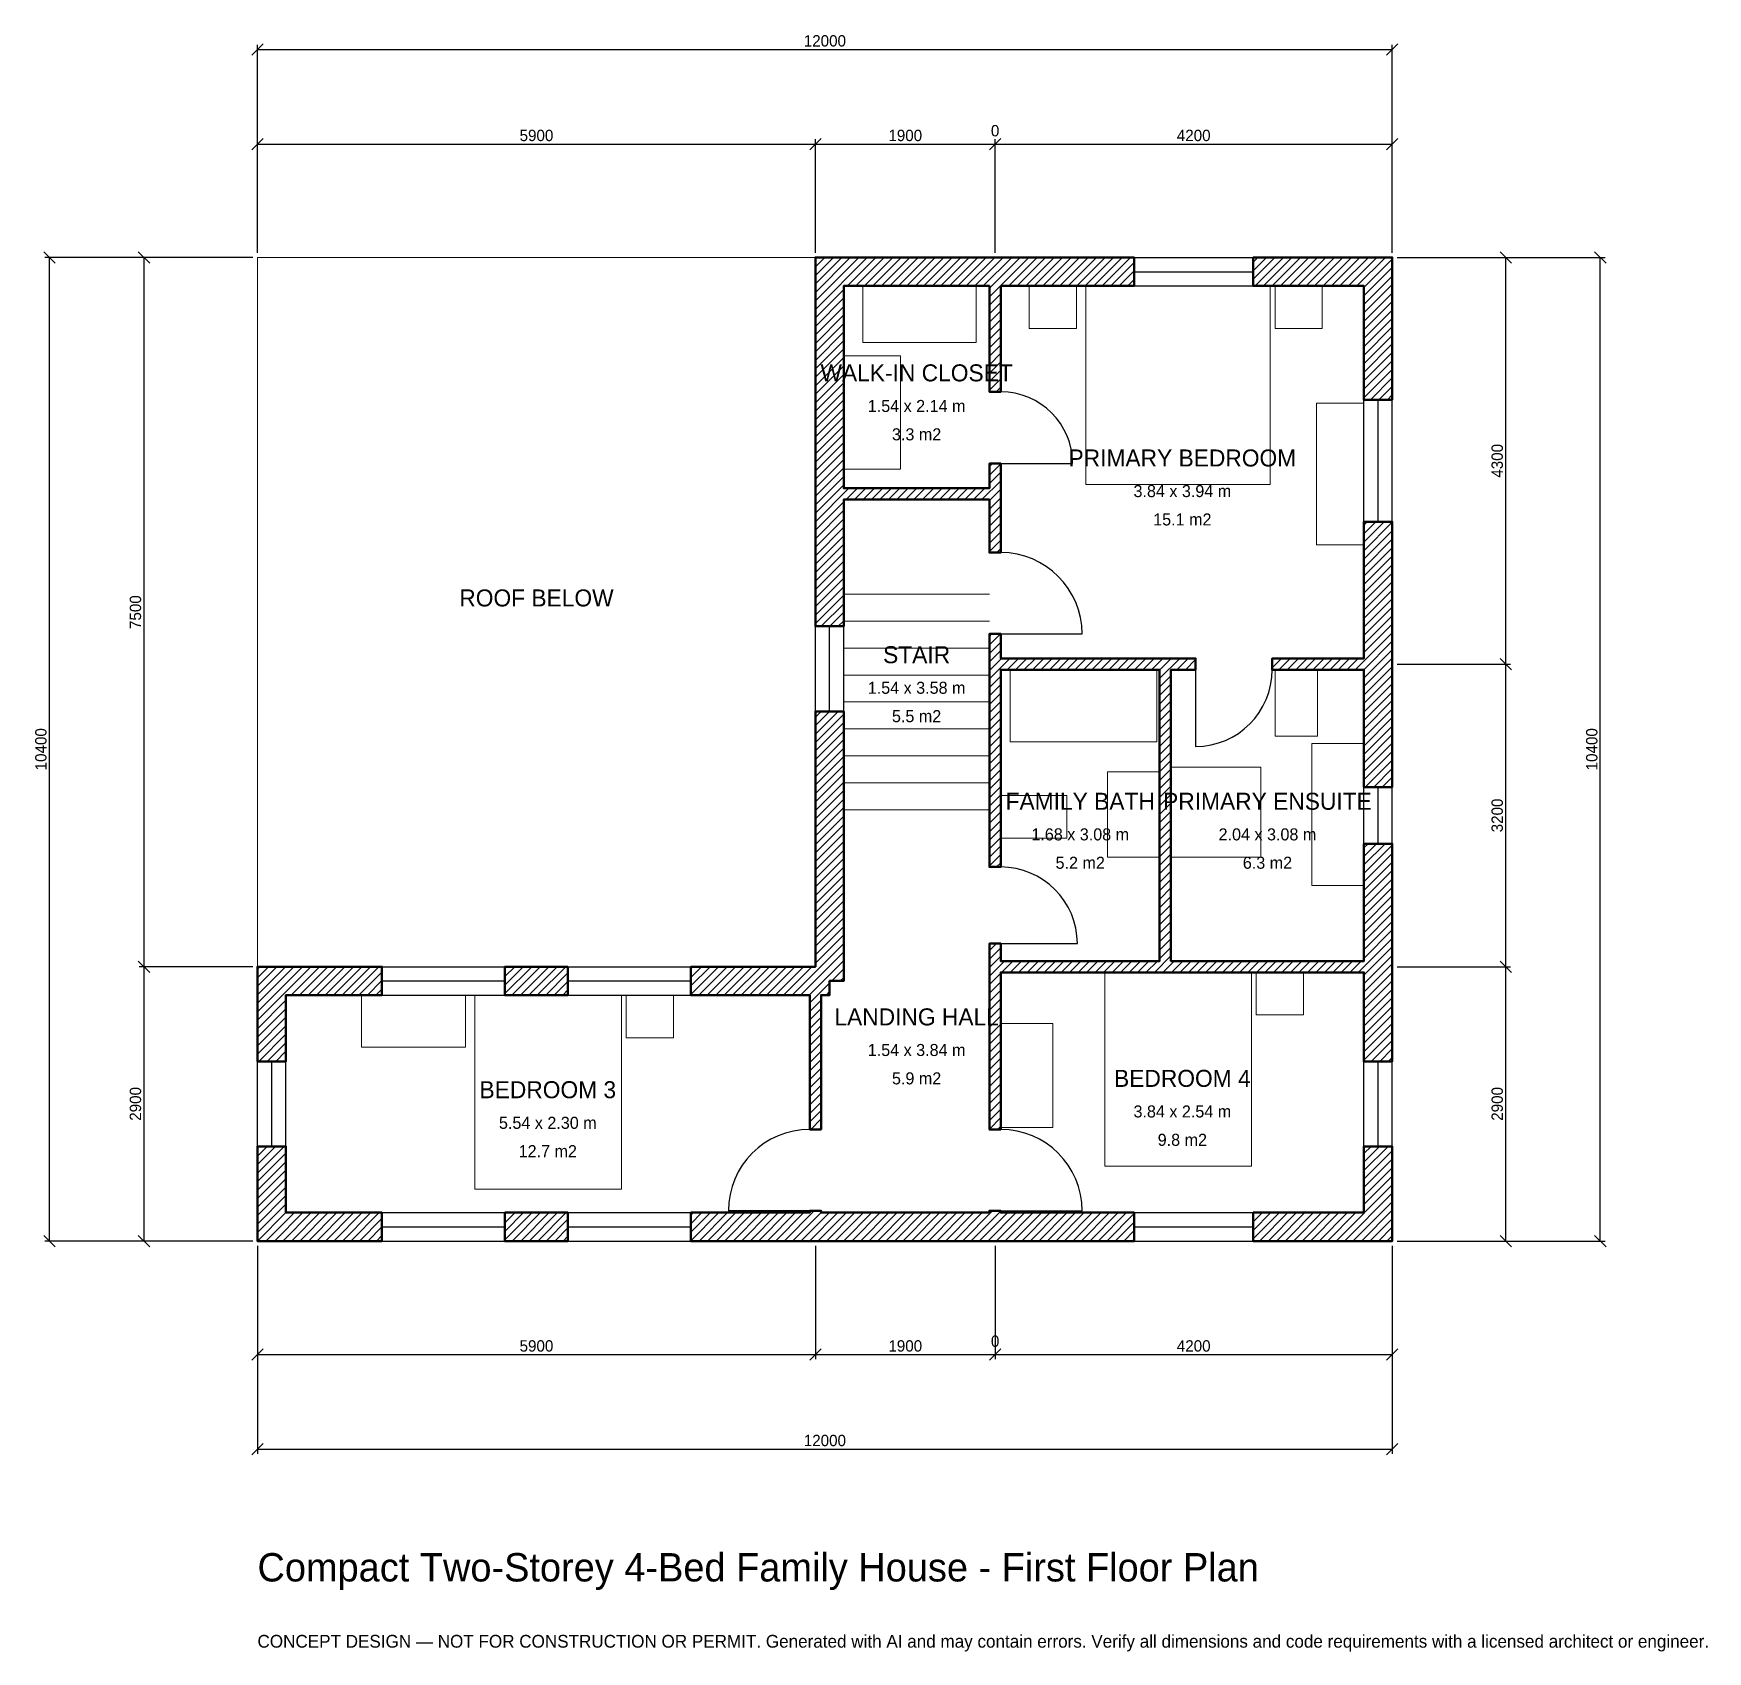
# Model space of a CAD drawing. Header units: millimetres. Extents: x -2369 to 15333, y -4341 to 12769.
import ezdxf
from ezdxf.enums import TextEntityAlignment as Align

# ---------------------------------------------------------------- set-up
doc = ezdxf.new("R2010")
doc.units = ezdxf.units.MM
doc.linetypes.add('DASHED', pattern=[1.524, 1.27, -0.254])
for name, color, linetype, lineweight in [('A-ANNO-DIMS', 1, 'Continuous', 13), ('A-ANNO-TEXT', 7, 'Continuous', 18), ('A-AREA-IDEN', 7, 'Continuous', 18), ('A-DOOR', 2, 'Continuous', 25), ('A-FLOR-FIXT', 9, 'Continuous', 13), ('A-FLOR-STRS', 3, 'Continuous', 18), ('A-FURN', 9, 'Continuous', 13), ('A-GLAZ', 4, 'Continuous', 25), ('A-SITE-PAVE', 8, 'Continuous', 13), ('A-WALL', 7, 'Continuous', 50), ('A-WALL-PATT', 8, 'Continuous', 13)]:
    doc.layers.add(name, color=color, linetype=linetype, lineweight=lineweight)
doc.dimstyles.new('PLAN', dxfattribs={"dimtxt": 120, "dimasz": 80, "dimexe": 50, "dimexo": 50, "dimgap": 30, "dimtad": 1, "dimdec": 0, "dimtsz": 60, "dimcen": 2.5, "dimclrd": 1, "dimclre": 1, "dimazin": 3, "dimtfac": 1, "dimtmove": 0, "dimatfit": 3})

msp = doc.modelspace()

# ---------------------------------------------------------------- hatches: boundary and pattern name
at = {"layer": 'A-WALL-PATT'}
h = msp.add_hatch(dxfattribs=at)
h.set_pattern_fill('ANSI31', color=8, scale=20)
h.paths.add_polyline_path([(7740, -0.001), (7740, 0), (7650, 0), (6050, 0), (5960, 0), (5960, -0.001), (5840, -0.001), (5840, 0), (5750, 0), (4583.3333, 0), (4583.3333, 300), (5750, 300), (5840, 300), (5840, 320), (5960, 320), (5960, 300), (6050, 300), (7650, 300), (7740, 300), (7740, 320), (7860, 320), (7860, 300), (7950, 300), (9270, 300), (9270, 0), (7950, 0), (7860, 0), (7860, -0.001), (7740, -0.001)])
h.paths.add_polyline_path([(2616.6667, 0), (2616.6667, 300), (3283.3333, 300), (3283.3333, 0), (2616.6667, 0)])
h.paths.add_polyline_path([(300, 0), (300, -0.001), (0, -0.001), (0, 0), (-0.001, 0), (-0.001, 300), (0, 300), (0, 1000), (300, 1000), (300, 300), (1316.6667, 300), (1316.6667, 0), (300, 0)])
h.paths.add_polyline_path([(0, 2600), (-0.001, 2600), (-0.001, 2900), (0, 2900), (0, 2900.001), (300, 2900.001), (300, 2900), (1316.6667, 2900), (1316.6667, 2600), (300, 2600), (300, 1900), (0, 1900), (0, 2600)])
h.paths.add_polyline_path([(3283.3333, 2900), (3283.3333, 2600), (2616.6667, 2600), (2616.6667, 2900), (3283.3333, 2900)])
h.paths.add_polyline_path([(5840, 2900), (5840, 2900.001), (5899.999, 2900.001), (5899.999, 2960), (5900, 2960), (5900, 4050), (5900, 4350), (5900, 5600), (6200, 5600), (6200, 4350), (6200, 4050), (6200, 2750), (6050, 2750), (6050, 2600), (5960, 2600), (5960, 1180), (5840, 1180), (5840, 2600), (4583.3333, 2600), (4583.3333, 2900), (5840, 2900)])
h.paths.add_polyline_path([(5900, 7750), (5900, 7840), (5899.999, 7840), (5899.999, 7960), (5900, 7960), (5900, 8050), (5900, 10100), (5899.999, 10100), (5899.999, 10400), (5900, 10400), (5900, 10400.001), (6200, 10400.001), (6200, 10400), (7740, 10400), (7740, 10400.001), (7860, 10400.001), (7860, 10400), (7950, 10400), (7950, 10400), (9270, 10400), (9270, 10100), (7860, 10100), (7860, 8980), (7740, 8980), (7740, 10100), (7650, 10100), (7650, 10100), (6200, 10100), (6200, 8050), (6200, 7960), (7740, 7960), (7740, 8220), (7860, 8220), (7860, 7960), (7860, 7960), (7860, 7840), (7860, 7280), (7740, 7280), (7740, 7840), (7740, 7840), (6200, 7840), (6200, 7750), (6200, 6500), (5900, 6500), (5900, 7750)])
h.paths.add_polyline_path([(11700, 10400), (11700, 10400.001), (12000, 10400.001), (12000, 10400), (12000.001, 10400), (12000.001, 10100), (12000, 10100), (12000, 8895), (11700, 8895), (11700, 10100), (10530, 10100), (10530, 10400), (11700, 10400)])
h.paths.add_polyline_path([(12000, 6250), (12000, 6160), (12000.001, 6160), (12000.001, 6040), (12000, 6040), (12000, 5950), (12000, 4800), (11700, 4800), (11700, 5950), (11700, 6040), (10730, 6040), (10730, 6160), (11700, 6160), (11700, 6250), (11700, 7605), (12000, 7605), (12000, 6250)])
h.paths.add_polyline_path([(12000, 3050), (12000, 2960), (12000.001, 2960), (12000.001, 2840), (12000, 2840), (12000, 2750), (12000, 1900), (11700, 1900), (11700, 2750), (11700, 2840), (9660, 2840), (9540, 2840), (7860, 2840), (7860, 1180), (7740, 1180), (7740, 2840), (7740, 2960), (7740, 3145), (7860, 3145), (7860, 2960), (9540, 2960), (9540, 6040), (7860, 6040), (7860, 4140), (7860, 4140), (7860, 3955), (7740, 3955), (7740, 4260), (7740, 4260), (7740, 6040), (7740, 6040), (7740, 6160), (7740, 6160), (7740, 6420), (7860, 6420), (7860, 6160), (9540, 6160), (9660, 6160), (9920, 6160), (9920, 6040), (9660, 6040), (9660, 2960), (11700, 2960), (11700, 3050), (11700, 4200), (12000, 4200), (12000, 3050)])
h.paths.add_polyline_path([(12000, 300), (12000.001, 300), (12000.001, 0), (12000, 0), (12000, -0.001), (11700, -0.001), (11700, 0), (10530, 0), (10530, 300), (11700, 300), (11700, 1000), (12000, 1000), (12000, 300)])

# ---------------------------------------------------------------- linework, layer by layer
at = {"layer": 'A-DOOR'}
for p, q in [((7860, 8220), (8620, 8220)), ((7860, 6420), (8720, 6420)), ((9920, 6040), (9920, 5230)), ((7860, 3145), (8670, 3145)), ((5840, 320), (4980, 320)), ((7860, 320), (8720, 320))]:
    msp.add_line(p, q, dxfattribs=at)
for centre, radius, start, end in [((7860, 8220), 760, 0, 90), ((7860, 6420), 860, 0, 90), ((9920, 6040), 810, 270, 360), ((7860, 3145), 810, 0, 90), ((5840, 320), 860, 90, 180), ((7860, 320), 860, 0, 90)]:
    msp.add_arc(centre, radius, start, end, dxfattribs=at)
at = {"layer": 'A-FLOR-FIXT'}
for points in [[(7960, 5280), (9510, 5280), (9510, 6040), (7960, 6040)], [(10760, 5340), (11210, 5340), (11210, 6040), (10760, 6040)], [(11150, 3760), (11700, 3760), (11700, 5260), (11150, 5260)], [(8990, 4060), (9540, 4060), (9540, 4960), (8990, 4960)], [(9660, 4060), (10610, 4060), (10610, 5010), (9660, 5010)], [(7860, 4260), (8560, 4260), (8560, 4710), (7860, 4710)]]:
    msp.add_lwpolyline(points, close=True, dxfattribs=at)
at = {"layer": 'A-FLOR-STRS'}
for p, q in [((6200, 6840), (7740, 6840)), ((6200, 6555), (7740, 6555)), ((6200, 6270), (7740, 6270)), ((6200, 5985), (7740, 5985)), ((6200, 5700), (7740, 5700)), ((6200, 5415), (7740, 5415)), ((6200, 5130), (7740, 5130)), ((6200, 4845), (7740, 4845)), ((6200, 4560), (7740, 4560))]:
    msp.add_line(p, q, dxfattribs=at)
at = {"layer": 'A-FURN'}
for points in [[(6400, 9500), (7600, 9500), (7600, 10100), (6400, 10100)], [(8160, 9650), (8660, 9650), (8660, 10100), (8160, 10100)], [(8760, 8000), (10710, 8000), (10710, 10100), (8760, 10100)], [(10760, 9650), (11260, 9650), (11260, 10100), (10760, 10100)], [(6200, 8160), (6800, 8160), (6800, 9360), (6200, 9360)], [(11200, 7360), (11700, 7360), (11700, 8860), (11200, 8860)], [(8960, 790), (10510, 790), (10510, 2840), (8960, 2840)], [(10560, 2390), (11060, 2390), (11060, 2840), (10560, 2840)], [(1100, 2050), (2200, 2050), (2200, 2600), (1100, 2600)], [(2300, 550), (3850, 550), (3850, 2600), (2300, 2600)], [(3900, 2150), (4400, 2150), (4400, 2600), (3900, 2600)], [(7860, 1200), (8410, 1200), (8410, 2300), (7860, 2300)]]:
    msp.add_lwpolyline(points, close=True, dxfattribs=at)
at = {"layer": 'A-GLAZ'}
for p, q in [((9270, 10400), (10530, 10400)), ((9270, 10250), (10530, 10250)), ((9270, 10100), (10530, 10100)), ((11700, 7605), (11700, 8895)), ((11850, 7605), (11850, 8895)), ((12000, 7605), (12000, 8895)), ((5900, 5600), (5900, 6500)), ((6050, 5600), (6050, 6500)), ((6200, 5600), (6200, 6500)), ((11700, 4200), (11700, 4800)), ((11850, 4200), (11850, 4800)), ((12000, 4200), (12000, 4800)), ((1316.6667, 2900), (2616.6667, 2900)), ((3283.3333, 2900), (4583.3333, 2900)), ((1316.6667, 2750), (2616.6667, 2750)), ((3283.3333, 2750), (4583.3333, 2750)), ((1316.6667, 2600), (2616.6667, 2600)), ((3283.3333, 2600), (4583.3333, 2600)), ((0, 1000), (0, 1900)), ((150, 1000), (150, 1900)), ((300, 1000), (300, 1900)), ((11700, 1000), (11700, 1900)), ((11850, 1000), (11850, 1900)), ((12000, 1000), (12000, 1900)), ((1316.6667, 300), (2616.6667, 300)), ((3283.3333, 300), (4583.3333, 300)), ((9270, 300), (10530, 300)), ((1316.6667, 150), (2616.6667, 150)), ((1316.6667, 0), (2616.6667, 0)), ((3283.3333, 150), (4583.3333, 150)), ((3283.3333, 0), (4583.3333, 0)), ((9270, 150), (10530, 150)), ((9270, 0), (10530, 0))]:
    msp.add_line(p, q, dxfattribs=at)
at = {"layer": 'A-SITE-PAVE', "linetype": 'DASHED'}
msp.add_lwpolyline([(0, 2900), (5900, 2900), (5900, 10400), (0, 10400)], close=True, dxfattribs=at)
at = {"layer": 'A-WALL'}
for points in [[(5900, 7750), (5900, 7840), (5899.999, 7840), (5899.999, 7960), (5900, 7960), (5900, 8050), (5900, 10100), (5899.999, 10100), (5899.999, 10400), (5900, 10400), (5900, 10400.001), (6200, 10400.001), (6200, 10400), (7740, 10400), (7740, 10400.001), (7860, 10400.001), (7860, 10400), (7950, 10400), (7950, 10400), (9270, 10400), (9270, 10100), (7860, 10100), (7860, 8980), (7740, 8980), (7740, 10100), (7650, 10100), (7650, 10100), (6200, 10100), (6200, 8050), (6200, 7960), (7740, 7960), (7740, 8220), (7860, 8220), (7860, 7960), (7860, 7960), (7860, 7840), (7860, 7280), (7740, 7280), (7740, 7840), (7740, 7840), (6200, 7840), (6200, 7750), (6200, 6500), (5900, 6500), (5900, 7750)], [(11700, 10400), (11700, 10400.001), (12000, 10400.001), (12000, 10400), (12000.001, 10400), (12000.001, 10100), (12000, 10100), (12000, 8895), (11700, 8895), (11700, 10100), (10530, 10100), (10530, 10400), (11700, 10400)], [(12000, 6250), (12000, 6160), (12000.001, 6160), (12000.001, 6040), (12000, 6040), (12000, 5950), (12000, 4800), (11700, 4800), (11700, 5950), (11700, 6040), (10730, 6040), (10730, 6160), (11700, 6160), (11700, 6250), (11700, 7605), (12000, 7605), (12000, 6250)], [(12000, 3050), (12000, 2960), (12000.001, 2960), (12000.001, 2840), (12000, 2840), (12000, 2750), (12000, 1900), (11700, 1900), (11700, 2750), (11700, 2840), (9660, 2840), (9540, 2840), (7860, 2840), (7860, 1180), (7740, 1180), (7740, 2840), (7740, 2960), (7740, 3145), (7860, 3145), (7860, 2960), (9540, 2960), (9540, 6040), (7860, 6040), (7860, 4140), (7860, 4140), (7860, 3955), (7740, 3955), (7740, 4260), (7740, 4260), (7740, 6040), (7740, 6040), (7740, 6160), (7740, 6160), (7740, 6420), (7860, 6420), (7860, 6160), (9540, 6160), (9660, 6160), (9920, 6160), (9920, 6040), (9660, 6040), (9660, 2960), (11700, 2960), (11700, 3050), (11700, 4200), (12000, 4200), (12000, 3050)], [(5840, 2900), (5840, 2900.001), (5899.999, 2900.001), (5899.999, 2960), (5900, 2960), (5900, 4050), (5900, 4350), (5900, 5600), (6200, 5600), (6200, 4350), (6200, 4050), (6200, 2750), (6050, 2750), (6050, 2600), (5960, 2600), (5960, 1180), (5840, 1180), (5840, 2600), (4583.3333, 2600), (4583.3333, 2900), (5840, 2900)], [(0, 2600), (-0.001, 2600), (-0.001, 2900), (0, 2900), (0, 2900.001), (300, 2900.001), (300, 2900), (1316.6667, 2900), (1316.6667, 2600), (300, 2600), (300, 1900), (0, 1900), (0, 2600)], [(3283.3333, 2900), (3283.3333, 2600), (2616.6667, 2600), (2616.6667, 2900), (3283.3333, 2900)], [(300, 0), (300, -0.001), (0, -0.001), (0, 0), (-0.001, 0), (-0.001, 300), (0, 300), (0, 1000), (300, 1000), (300, 300), (1316.6667, 300), (1316.6667, 0), (300, 0)], [(12000, 300), (12000.001, 300), (12000.001, 0), (12000, 0), (12000, -0.001), (11700, -0.001), (11700, 0), (10530, 0), (10530, 300), (11700, 300), (11700, 1000), (12000, 1000), (12000, 300)], [(2616.6667, 0), (2616.6667, 300), (3283.3333, 300), (3283.3333, 0), (2616.6667, 0)], [(7740, -0.001), (7740, 0), (7650, 0), (6050, 0), (5960, 0), (5960, -0.001), (5840, -0.001), (5840, 0), (5750, 0), (4583.3333, 0), (4583.3333, 300), (5750, 300), (5840, 300), (5840, 320), (5960, 320), (5960, 300), (6050, 300), (7650, 300), (7740, 300), (7740, 320), (7860, 320), (7860, 300), (7950, 300), (9270, 300), (9270, 0), (7950, 0), (7860, 0), (7860, -0.001), (7740, -0.001)]]:
    msp.add_lwpolyline(points, close=True, dxfattribs=at)

# ---------------------------------------------------------------- texts
at = {"layer": 'A-ANNO-TEXT'}
for s, height, p in [('Compact Two-Storey 4-Bed Family House - First Floor Plan', 300, (0, -3600)), ('CONCEPT DESIGN — NOT FOR CONSTRUCTION OR PERMIT. Generated with AI and may contain errors. Verify all dimensions and code requirements with a licensed architect or engineer.', 135, (0, -4300))]:
    msp.add_text(s, height=height, dxfattribs=at).set_placement(p)
at = {"layer": 'A-AREA-IDEN'}
for s, height, p in [('WALK-IN CLOSET', 180, (6970, 9180)), ('1.54 x 2.14 m', 127.5, (6970, 8830)), ('3.3 m2', 127.5, (6970, 8530)), ('PRIMARY BEDROOM', 180, (9780, 8280)), ('3.84 x 3.94 m', 127.5, (9780, 7930)), ('15.1 m2', 127.5, (9780, 7630)), ('ROOF BELOW', 180, (2950, 6800)), ('STAIR', 180, (6970, 6200)), ('1.54 x 3.58 m', 127.5, (6970, 5850)), ('5.5 m2', 127.5, (6970, 5550)), ('FAMILY BATH', 180, (8700, 4650)), ('PRIMARY ENSUITE', 180, (10680, 4650)), ('1.68 x 3.08 m', 127.5, (8700, 4300)), ('2.04 x 3.08 m', 127.5, (10680, 4300)), ('5.2 m2', 127.5, (8700, 4000)), ('6.3 m2', 127.5, (10680, 4000)), ('LANDING HALL', 180, (6970, 2370)), ('1.54 x 3.84 m', 127.5, (6970, 2020)), ('5.9 m2', 127.5, (6970, 1720)), ('BEDROOM 4', 180, (9780, 1720)), ('BEDROOM 3', 180, (3070, 1600)), ('3.84 x 2.54 m', 127.5, (9780, 1370)), ('5.54 x 2.30 m', 127.5, (3070, 1250)), ('9.8 m2', 127.5, (9780, 1070)), ('12.7 m2', 127.5, (3070, 950))]:
    msp.add_text(s, height=height, dxfattribs=at).set_placement(p, align=Align.MIDDLE_CENTER)

# ---------------------------------------------------------------- dimensions: what is measured, and where the dimension line sits
at = {"layer": 'A-ANNO-DIMS'}
for base, p1, p2, text in [((0, 12600), (0, 10400), (12000, 10400), '12000'), ((0, 11600), (0, 10400), (5900, 10400), '5900'), ((5900, 11600), (5900, 10400), (7800, 10400), '1900'), ((7800, 11600), (7800, 10400), (7800, 10400), '0'), ((7800, 11600), (7800, 10400), (12000, 10400), '4200'), ((0, -1200), (0, 0), (5900, 0), '5900'), ((0, -2200), (0, 0), (12000, 0), '12000'), ((5900, -1200), (5900, 0), (7800, 0), '1900'), ((7800, -1200), (7800, 0), (7800, 0), '0'), ((7800, -1200), (7800, 0), (12000, 0), '4200')]:
    msp.add_linear_dim(base=base, p1=p1, p2=p2, text=text, dimstyle='PLAN', dxfattribs=at).render()
for base, p1, p2, text in [((-2200, 0), (0, 0), (0, 10400), '10400'), ((-1200, 2900), (0, 2900), (0, 10400), '7500'), ((13200, 6100), (12000, 6100), (12000, 10400), '4300'), ((14200, 0), (12000, 0), (12000, 10400), '10400'), ((13200, 2900), (12000, 2900), (12000, 6100), '3200'), ((-1200, 0), (0, 0), (0, 2900), '2900'), ((13200, 0), (12000, 0), (12000, 2900), '2900')]:
    msp.add_linear_dim(base=base, p1=p1, p2=p2, angle=90, text=text, dimstyle='PLAN', dxfattribs=at).render()

doc.saveas('drawing.dxf')
